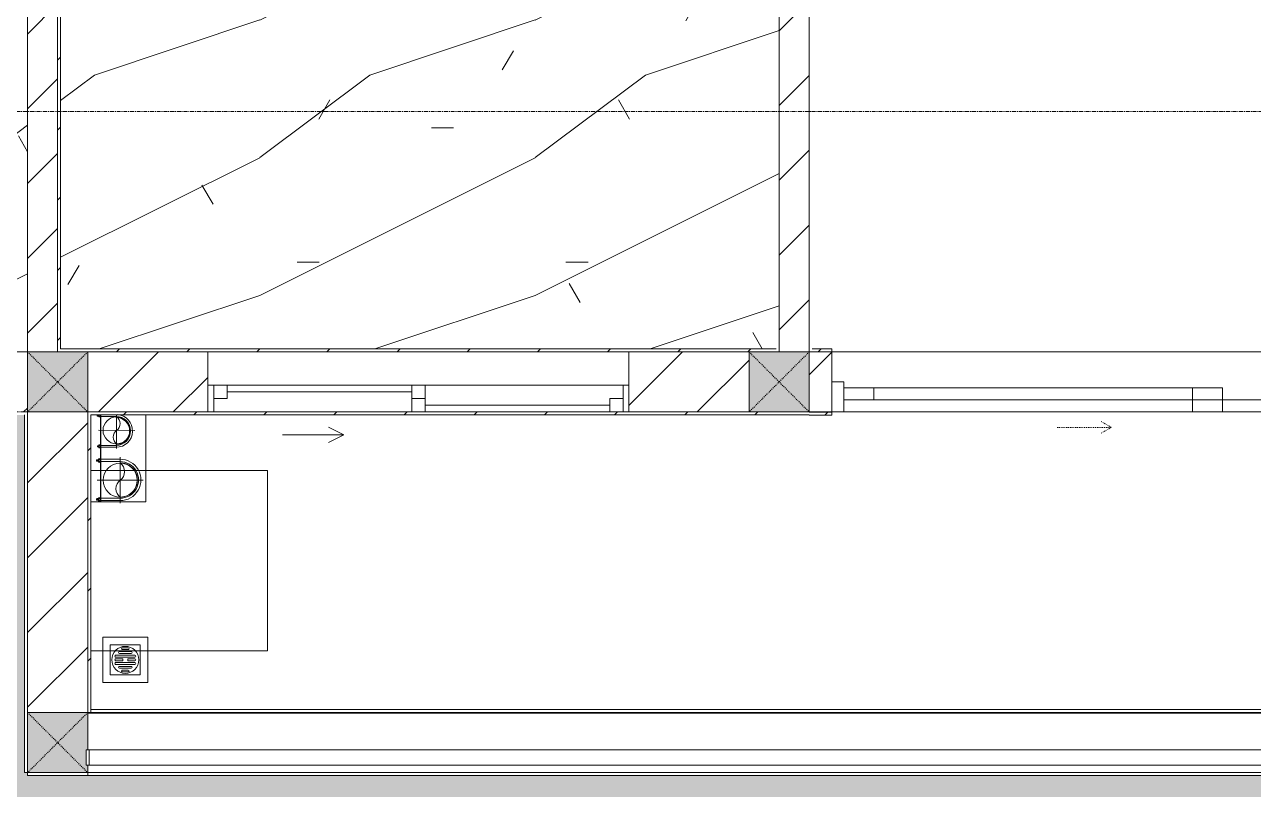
# Model space of a CAD drawing. Header units: millimetres. Extents: x 5357 to 259384, y -16348 to 109893.
# Drawn here: x 86268 to 90355, y 23281 to 25826 of the extents above; entities that cross this region are included whole.
import ezdxf

# ---------------------------------------------------------------- set-up
doc = ezdxf.new("R2010")
doc.units = ezdxf.units.MM
for name, pattern in [('Dash', [6, 3, -3]), ('Grid Line', [22.225, 12.7, -3.175, 3.175, -3.175]), ('IMPORT-CENTER _3_', [10.16, 6.35, -1.27, 1.27, -1.27])]:
    doc.linetypes.add(name, pattern=pattern)
for name, color, linetype, lineweight in [('0-1', 7, 'Continuous', 5), ('A-DOOR', 31, 'Continuous', 9), ('A-DOOR-FRAM', 31, 'Continuous', 9), ('A-DOOR-HDLN', 31, 'Dash', 9), ('A-FLOR-1', 53, 'Continuous', 9), ('A-FLOR-HRAL', 11, 'Continuous', 9), ('A-FLOR-PATT', 8, 'Continuous', 9), ('A-FLOR-PATT-1', 10, 'Continuous', 9), ('A-GLAZ', 151, 'Continuous', 9), ('A-WALL', 113, 'Continuous', 9), ('A-WALL-1', 9, 'Continuous', 18), ('A-WALL-2', 53, 'Continuous', 9), ('A-WALL-3', 113, 'Continuous', 18), ('A-WALL-PATT', 111, 'Continuous', 9), ('A-WALL-PATT-1', 10, 'Continuous', 9), ('A-WALL-PATT-2', 53, 'Continuous', 9), ('G-IMPT', 8, 'Continuous', 9), ('G-IMPT-1', 254, 'Continuous', 9), ('G-IMPT-2', 8, 'IMPORT-CENTER _3_', 9), ('I-FURN', 30, 'Continuous', 9), ('I-FURN-1', 254, 'Continuous', 9), ('I-WALL-1', 9, 'Continuous', 18), ('I-WALL-2', 53, 'Continuous', 9), ('M-EQPM', 50, 'Continuous', 9), ('S-BEAM-1', 53, 'Continuous', 9), ('S-COLS', 52, 'Continuous', 9), ('S-COLS-1', 253, 'Continuous', 5), ('S-COLS-5', 52, 'Continuous', 18), ('S-COLS-6', 52, 'Dash', 9), ('S-COLS-HDLN', 52, 'Dash', 9), ('S-GRID-1', 1, 'Grid Line', 9)]:
    doc.layers.add(name, color=color, linetype=linetype, lineweight=lineweight)
pattern_1 = [(45, (0, 0), (-124.4508, 124.4508), [])]
pattern_2 = [(0, (0, 0), (1788.16, 447.04), [73.762, -1267.358, 73.762, -1267.358, -7152.64]), (0, (0, 0), (1788.16, 447.04), [-2682.24, 73.762, -2608.478, 73.762, -1267.358, -3129.28]), (0, (0, 0), (1788.16, 447.04), [-6705.6, 73.762, -820.318, 73.762, -2161.438]), (120, (670.56, 223.5), (-1281.228, 1325.072), [73.762, -1267.358, 73.762, -8419.998]), (120, (670.56, 223.5), (-1281.228, 1325.072), [-1414.882, -1267.358, 73.762, -2608.478, -4470.4]), (120, (670.56, 223.5), (-1281.228, 1325.072), [-5364.48, 73.762, -1267.358, 73.762, -3055.518]), (120, (670.56, 223.5), (-1281.228, 1325.072), [-6779.362, -820.318, 73.762, -2161.438]), (240, (894.1, 1117.6), (-506.932, -1772.112), [73.762, -1267.358, 73.762, -8419.998]), (240, (894.1, 1117.6), (-506.932, -1772.112), [-1414.882, -1267.358, 73.762, -2608.478, -4470.4]), (240, (894.1, 1117.6), (-506.932, -1772.112), [-5364.48, 73.762, -1267.358, 73.762, -3055.518]), (240, (894.1, 1117.6), (-506.932, -1772.112), [-6779.362, -820.318, 73.762, -2161.438])]
pattern_3 = [(216.87, (366.52, 916.3), (2748.89673, 1832.6049), [458.15, -4123.35]), (206.565, (916.3, 641.4), (-916.3012, -916.2996), [1024.455, -1024.455]), (198.435, (916.3, 183.26), (-1832.5985, -916.30195), [579.52, -2318.076])]
pattern_4 = [(45, (0, 0), (-116.67262, 116.67262), [])]

# ---------------------------------------------------------------- blocks, each defined once
blk = doc.blocks.new('NCV_TKTC_KET CAU_rvt-1-TKCS_MB CẢNH QUAN CÂY XANH')
at = {"layer": 'S-BEAM-1'}
blk.add_line((91642.6, 23535.3), (86477.6, 23535.3), dxfattribs=at)
blk = doc.blocks.new('LOBBY_SOFA_1 - LOBBY_SOFA_1-V44-TKCS_MB CẢNH QUAN CÂY XANH')
at = {"layer": 'I-FURN'}
for p, q in [((-2556, -10), (-2556, -660)), ((-708, -660), (-708, -10)), ((-2457, -66), (-2457, -660)), ((-807, -66), (-2457, -66)), ((-807, -660), (-807, -66)), ((-807, -143), (-2457, -143)), ((-1907, -143), (-1907, -660)), ((-1357, -143), (-1357, -660)), ((-3128.2, -193.5), (-2688.2, -193.5)), ((-3128.2, -633.5), (-3128.2, -193.5)), ((-2688.2, -193.5), (-2688.2, -633.5)), ((-575.9, -193.5), (-575.9, -633.5)), ((-135.9, -193.5), (-575.9, -193.5)), ((-135.9, -633.5), (-135.9, -193.5)), ((-2915.4, -269), (-2915.4, -401)), ((-348.6, -269), (-348.6, -401)), ((-2915.4, -357), (-2981.4, -423)), ((-2849.4, -423), (-2915.4, -357)), ((-414.6, -423), (-348.6, -357)), ((-348.6, -357), (-282.6, -423)), ((-2937.4, -423), (-3069.4, -423)), ((-2981.4, -423), (-2915.4, -489)), ((-2915.4, -489), (-2849.4, -423)), ((-2915.4, -445), (-2915.4, -577)), ((-2893.4, -423), (-2761.4, -423)), ((-370.6, -423), (-502.6, -423)), ((-348.6, -489), (-414.6, -423)), ((-282.6, -423), (-348.6, -489)), ((-348.6, -445), (-348.6, -577)), ((-326.6, -423), (-194.6, -423)), ((-2688.2, -633.5), (-3128.2, -633.5)), ((-575.9, -633.5), (-135.9, -633.5)), ((-2556, -660), (-708, -660)), ((-1160.3, -1020.5), (-2128.3, -1020.5)), ((-2172.3, -1064.5), (-2172.3, -1504.5)), ((-1116.3, -1504.5), (-1116.3, -1064.5)), ((-2128.3, -1548.5), (-1160.3, -1548.5))]:
    blk.add_line(p, q, dxfattribs=at)
for centre, radius in [((-2915.4, -423), 154), ((-348.6, -423), 154), ((-2915.4, -423), 22), ((-348.6, -423), 22)]:
    blk.add_circle(centre, radius, dxfattribs=at)
for centre, start, end in [((-2128.3, -1064.5), 90, 180), ((-1160.3, -1064.5), 0, 90), ((-2128.3, -1504.5), 180, 270), ((-1160.3, -1504.5), 270, 0)]:
    blk.add_arc(centre, 44, start, end, dxfattribs=at)
at = {"layer": 'I-FURN-1'}
for p, q in [((-2556, -10), (-2556, -660)), ((-708, -660), (-708, -10)), ((-2688.2, -193.5), (-3128.2, -193.5)), ((-3128.2, -193.5), (-3128.2, -633.5)), ((-2688.2, -633.5), (-2688.2, -193.5)), ((-135.9, -193.5), (-575.9, -193.5)), ((-575.9, -193.5), (-575.9, -633.5)), ((-135.9, -633.5), (-135.9, -193.5)), ((-3128.2, -633.5), (-2688.2, -633.5)), ((-575.9, -633.5), (-135.9, -633.5)), ((-2556, -660), (-708, -660)), ((-1160.3, -1020.5), (-2128.3, -1020.5)), ((-2172.3, -1064.5), (-2172.3, -1504.5)), ((-1116.3, -1504.5), (-1116.3, -1064.5)), ((-2128.3, -1548.5), (-1160.3, -1548.5))]:
    blk.add_line(p, q, dxfattribs=at)
for centre, start, end in [((-2128.3, -1064.5), 90, 180), ((-1160.3, -1064.5), 0, 90), ((-2128.3, -1504.5), 180, 270), ((-1160.3, -1504.5), 270, 0)]:
    blk.add_arc(centre, 44, start, end, dxfattribs=at)
blk = doc.blocks.new('MAY GIAT - MAY GIAT_dwg-V45-TKCS_MB CẢNH QUAN CÂY XANH')
at = {"layer": 'G-IMPT-1', "flags": 128}
blk.add_lwpolyline([(5, 590), (5, 2.3), (605, 2.3), (605, 590)], dxfattribs=at)
blk = doc.blocks.new('MAY GIAT - MAY GIAT-V46-TKCS_MB CẢNH QUAN CÂY XANH')
at = {"layer": 'I-FURN-1'}
for p, q in [((5, 590), (5, 2.3)), ((605, 2.3), (605, 590)), ((5, 2.3), (605, 2.3))]:
    blk.add_line(p, q, dxfattribs=at)
blk.add_blockref('MAY GIAT - MAY GIAT_dwg-V45-TKCS_MB CẢNH QUAN CÂY XANH', (0, 0))
blk = doc.blocks.new('NCV_TKTC_TANG 1_rvt-1-TKCS_MB CẢNH QUAN CÂY XANH')
at = {"layer": 'A-FLOR-PATT-1'}
h = blk.add_hatch(dxfattribs=at)
h.set_pattern_fill('FP_6', color=256, style=0, pattern_type=2)
h.set_pattern_definition(pattern_2)
h.paths.add_polyline_path([(86267.6, 24736.9), (86277.6, 24737.4), (86277.6, 30436.9), (86267.6, 30436.9), (86267.6, 30426.9), (85767.6, 30426.9), (85767.6, 31026.9), (85187.6, 31026.9), (85187.6, 29536.9), (85177.6, 29536.9), (85177.6, 28736.9), (85187.6, 28736.9), (85187.6, 28526.9), (85177.6, 28526.9), (85177.6, 28536.9), (83577.6, 28536.9), (83578.1, 28526.9), (83587.6, 28526.9), (83587.6, 25546.9), (83657.6, 25546.9), (83657.6, 27831.4), (84107.9, 27831.4), (84107.9, 27381.4), (85596.5, 27381.4), (85625.2, 27377.6), (85652, 27366.5), (85675, 27348.9), (85692.7, 27325.9), (85703.8, 27299.1), (85707.6, 27270.3), (85707.6, 25842.9), (85703.8, 25814.1), (85692.7, 25787.3), (85675, 25764.3), (85652, 25746.6), (85625.2, 25735.5), (85596.5, 25731.7), (84107.9, 25731.7), (84107.9, 25281.7), (83762.6, 25281.7), (83762.6, 24746.9), (86267.6, 24746.9), (86267.6, 24737.4)])
h = blk.add_hatch(dxfattribs=at)
h.set_pattern_fill('FP_4', color=256, style=0, pattern_type=2)
h.set_pattern_definition(pattern_3)
h.paths.add_polyline_path([(86267.6, 24736.9), (86277.6, 24737.4), (86277.6, 30436.9), (86267.6, 30436.9), (86267.6, 30426.9), (85767.6, 30426.9), (85767.6, 31026.9), (85187.6, 31026.9), (85187.6, 29536.9), (85177.6, 29536.9), (85177.6, 28736.9), (85187.6, 28736.9), (85187.6, 28526.9), (85177.6, 28526.9), (85177.6, 28536.9), (83577.6, 28536.9), (83578.1, 28526.9), (83587.6, 28526.9), (83587.6, 25546.9), (83657.6, 25546.9), (83657.6, 27831.4), (84107.9, 27831.4), (84107.9, 27381.4), (85596.5, 27381.4), (85625.2, 27377.6), (85652, 27366.5), (85675, 27348.9), (85692.7, 27325.9), (85703.8, 27299.1), (85707.6, 27270.3), (85707.6, 25842.9), (85703.8, 25814.1), (85692.7, 25787.3), (85675, 25764.3), (85652, 25746.6), (85625.2, 25735.5), (85596.5, 25731.7), (84107.9, 25731.7), (84107.9, 25281.7), (83762.6, 25281.7), (83762.6, 24746.9), (86267.6, 24746.9), (86267.6, 24737.4)])
h = blk.add_hatch(dxfattribs=at)
h.set_pattern_fill('FP_5', color=256, style=0, pattern_type=2)
h.set_pattern_definition(pattern_2)
h.paths.add_polyline_path([(88767.6, 24736.9), (88777.6, 24736.9), (88777.6, 29336.9), (86387.6, 29336.9), (86387.6, 24746.9), (88767.6, 24746.9)])
h.paths.add_polyline_path([(87666.6, 25888.2), (87404.4, 25888.2), (87404.4, 27388.2), (88124.4, 27388.2), (88124.4, 25888.2)])
h.paths.add_polyline_path([(86949.3, 26382), (86931.3, 26389), (86924.5, 26400.2), (86924.2, 26413.3), (86930.5, 26424.8), (86935.6, 26431.6), (86895.7, 26433), (86884.7, 26437.1), (86878.9, 26430.9), (86875, 26429), (86857.4, 26433.6), (86827.5, 26482.2), (86806.1, 26537.7), (86795.2, 26596.2), (86795.2, 26655.7), (86806.1, 26714.2), (86827.5, 26769.7), (86858.6, 26820.4), (86878.9, 26821.1), (86884.7, 26814.9), (86895.7, 26819), (86925.5, 26820.4), (86941.7, 26821.7), (86928.7, 26829.9), (86923.7, 26841.5), (86925.5, 26855), (86933.2, 26865.1), (86941.7, 26868.9), (86955.8, 26869.7), (87151.2, 26867.9), (87162.7, 26858.6), (87166.4, 26846.9), (87164.2, 26834.8), (87156.5, 26825.2), (87151.2, 26820.4), (87195.2, 26818.7), (87206.9, 26813.9), (87221.3, 26800.6), (87224.7, 26796.1), (87229.6, 26784.4), (87231.2, 26771.8), (87229.6, 26467.6), (87220, 26449.7), (87217, 26445.8), (87206.9, 26438.1), (87195.2, 26433.2), (87163.2, 26431.6), (87148.2, 26431.6), (87159.3, 26424.9), (87165.6, 26413.7), (87165.6, 26400.8), (87159.3, 26389.6), (87145.2, 26383), (86955.8, 26383)])
h = blk.add_hatch(dxfattribs=at)
h.set_pattern_fill('FP_4', color=256, style=0, pattern_type=2)
h.set_pattern_definition(pattern_3)
h.paths.add_polyline_path([(88767.6, 24736.9), (88777.6, 24736.9), (88777.6, 29336.9), (86387.6, 29336.9), (86387.6, 24746.9), (88767.6, 24746.9)])
h.paths.add_polyline_path([(87666.6, 25888.2), (87404.4, 25888.2), (87404.4, 27388.2), (88124.4, 27388.2), (88124.4, 25888.2)])
h.paths.add_polyline_path([(86949.3, 26382), (86931.3, 26389), (86924.5, 26400.2), (86924.2, 26413.3), (86930.5, 26424.8), (86935.6, 26431.6), (86895.7, 26433), (86884.7, 26437.1), (86878.9, 26430.9), (86875, 26429), (86857.4, 26433.6), (86827.5, 26482.2), (86806.1, 26537.7), (86795.2, 26596.2), (86795.2, 26655.7), (86806.1, 26714.2), (86827.5, 26769.7), (86858.6, 26820.4), (86878.9, 26821.1), (86884.7, 26814.9), (86895.7, 26819), (86925.5, 26820.4), (86941.7, 26821.7), (86928.7, 26829.9), (86923.7, 26841.5), (86925.5, 26855), (86933.2, 26865.1), (86941.7, 26868.9), (86955.8, 26869.7), (87151.2, 26867.9), (87162.7, 26858.6), (87166.4, 26846.9), (87164.2, 26834.8), (87156.5, 26825.2), (87151.2, 26820.4), (87195.2, 26818.7), (87206.9, 26813.9), (87221.3, 26800.6), (87224.7, 26796.1), (87229.6, 26784.4), (87231.2, 26771.8), (87229.6, 26467.6), (87220, 26449.7), (87217, 26445.8), (87206.9, 26438.1), (87195.2, 26433.2), (87163.2, 26431.6), (87148.2, 26431.6), (87159.3, 26424.9), (87165.6, 26413.7), (87165.6, 26400.8), (87159.3, 26389.6), (87145.2, 26383), (86955.8, 26383)])
at = {"layer": 'A-WALL-PATT-1'}
h = blk.add_hatch(dxfattribs=at)
h.set_pattern_fill('FP_2', color=256, style=0, pattern_type=2)
h.set_pattern_definition(pattern_1)
h.paths.add_polyline_path([(86377.6, 24737.4), (86377.6, 28836.9), (86277.6, 28836.9), (86277.6, 24737.4)])
h.paths.add_polyline_path([(86277.6, 29036.9), (86377.6, 29036.9), (86377.6, 29486.9), (86277.6, 29486.9)])
h.paths.add_polyline_path([(86327.6, 30386.9), (86377.6, 30386.9), (86377.6, 30436.9), (86277.6, 30436.9), (86277.6, 30386.9)])
h = blk.add_hatch(dxfattribs=at)
h.set_pattern_fill('FP_2', color=256, style=0, pattern_type=2)
h.set_pattern_definition(pattern_1)
h.paths.add_polyline_path([(88877.6, 24736.9), (88877.6, 28836.9), (88777.6, 28836.9), (88777.6, 24736.9)])
h.paths.add_polyline_path([(88777.6, 29036.9), (88877.6, 29036.9), (88877.6, 29336.9), (88777.6, 29336.9)])
at = {"layer": 'A-WALL-PATT-2'}
h = blk.add_hatch(dxfattribs=at)
h.set_pattern_fill('FP_10', color=256, style=0, pattern_type=2)
h.set_pattern_definition(pattern_4)
h.paths.add_polyline_path([(86377.6, 24736.9), (86387.6, 24736.9), (86387.6, 29336.9), (86377.6, 29336.9), (86377.6, 25075.9)])
h = blk.add_hatch(dxfattribs=at)
h.set_pattern_fill('FP_10', color=256, style=0, pattern_type=2)
h.set_pattern_definition(pattern_4)
h.paths.add_polyline_path([(86456.2, 24736.9), (88767.6, 24736.9), (88767.6, 24746.9), (86387.6, 24746.9), (86387.6, 24736.9)])
h = blk.add_hatch(dxfattribs=at)
h.set_pattern_fill('FP_10', color=256, style=0, pattern_type=2)
h.set_pattern_definition(pattern_4)
h.paths.add_polyline_path([(88877.6, 24736.9), (88952.6, 24736.9), (88952.6, 24746.9), (88877.6, 24746.9)])
h.paths.add_polyline_path([(91452.6, 24736.9), (91542.6, 24736.9), (91542.6, 24746.9), (91452.6, 24746.9)])
h = blk.add_hatch(dxfattribs=at)
h.set_pattern_fill('FP_10', color=256, style=0, pattern_type=2)
h.set_pattern_definition(pattern_4)
h.paths.add_polyline_path([(86477.6, 23536.9), (86487.6, 23536.9), (86487.6, 24536.9), (86477.6, 24536.9), (86477.6, 24089.7)])
h = blk.add_hatch(dxfattribs=at)
h.set_pattern_fill('FP_10', color=256, style=0, pattern_type=2)
h.set_pattern_definition(pattern_4)
h.paths.add_polyline_path([(88877.6, 24526.9), (88877.6, 24536.9), (86487.6, 24536.9), (86487.6, 24526.9), (87666.6, 24526.9)])
h = blk.add_hatch(dxfattribs=at)
h.set_pattern_fill('FP_10', color=256, style=0, pattern_type=2)
h.set_pattern_definition(pattern_4)
h.paths.add_polyline_path([(88952.6, 24526.5), (88952.6, 24536.5), (88877.6, 24536.5), (88877.6, 24526.5)])
h.paths.add_polyline_path([(91642.6, 24526.5), (91642.6, 24536.5), (91452.6, 24536.5), (91452.6, 24526.5)])
at = {"layer": 'A-FLOR-1'}
for p, q in [((91452.6, 24736.9), (88952.6, 24736.9)), ((88952.6, 24736.9), (91452.6, 24736.9)), ((88992.6, 24536.9), (90152.6, 24536.9))]:
    blk.add_line(p, q, dxfattribs=at)
at = {"layer": 'A-WALL-1'}
for p, q in [((86377.6, 24737.4), (86377.6, 28836.9)), ((88777.6, 28836.9), (88777.6, 24736.9)), ((88877.6, 24736.9), (88877.6, 28836.9)), ((86277.6, 24737.4), (86377.6, 24737.4)), ((88777.6, 24736.9), (88877.6, 24736.9))]:
    blk.add_line(p, q, dxfattribs=at)
at = {"layer": 'A-WALL-2'}
blk.add_line((86277.6, 28836.9), (86277.6, 24737.4), dxfattribs=at)
at = {"layer": 'I-WALL-1'}
for p, q in [((86387.6, 24746.9), (86387.6, 29326.9)), ((86377.6, 28836.9), (86377.6, 24736.9)), ((86377.6, 24736.9), (86387.6, 24736.9)), ((88767.6, 24746.9), (86387.6, 24746.9)), ((86387.6, 24736.9), (86877.6, 24736.9)), ((88277.6, 24736.9), (88767.6, 24736.9)), ((88877.6, 24746.9), (88877.6, 24736.9)), ((88877.6, 24736.9), (88952.6, 24736.9)), ((88952.6, 24746.9), (88887.6, 24746.9)), ((88952.6, 24736.9), (88952.6, 24746.9)), ((86477.6, 24536.9), (86477.6, 23536.9)), ((86487.6, 24536.9), (86477.6, 24536.9)), ((86877.6, 24536.9), (86487.6, 24536.9)), ((86487.6, 23536.9), (86487.6, 24526.9)), ((86487.6, 24526.9), (88877.6, 24526.9)), ((88877.6, 24536.9), (88277.6, 24536.9)), ((88877.6, 24536.5), (88877.6, 24536.9)), ((88952.6, 24536.5), (88877.6, 24536.5)), ((88877.6, 24526.9), (88877.6, 24526.5)), ((88877.6, 24526.5), (88952.6, 24526.5)), ((88952.6, 24526.5), (88952.6, 24536.5)), ((86477.6, 23536.9), (86487.6, 23536.9))]:
    blk.add_line(p, q, dxfattribs=at)
at = {"layer": 'I-WALL-2'}
for p, q in [((86487.6, 23546.9), (91642.6, 23546.9)), ((91642.6, 23536.9), (86487.6, 23536.9))]:
    blk.add_line(p, q, dxfattribs=at)
at = {"layer": 'I-FURN-1'}
for name, p, rotation in [('LOBBY_SOFA_1 - LOBBY_SOFA_1-V44-TKCS_MB CẢNH QUAN CÂY XANH', (91652.6, 25090.9), 270.0000000000001), ('MAY GIAT - MAY GIAT-V46-TKCS_MB CẢNH QUAN CÂY XANH', (87077.6, 23736.9), 90.00000000000031)]:
    blk.add_blockref(name, p, dxfattribs=dict(at, rotation=rotation))
blk = doc.blocks.new('1_FAMILY RVT - W01-WxH 1400x1400xmm-389822-TKCS_MB CẢNH QUAN CÂY XANH')
at = {"layer": 'A-GLAZ'}
for p, q in [((248.4, 172.39), (299.2, 197.79)), ((248.4, 172.39), (299.2, 146.99)), ((248.4, 172.39), (451.6, 172.39)), ((-700, 96.19), (-700, -103.81)), ((700, 96.19), (-700, 96.19)), ((-700, 96.19), (-636.5, 96.19)), ((-680.95, 96.19), (-680.95, 7.29)), ((-636.5, 96.19), (-22.225, 96.19)), ((-636.5, 96.19), (-636.5, 51.74)), ((-22.225, 7.29), (-22.225, 96.19)), ((-22.225, 96.19), (22.225, 96.19)), ((22.225, 96.19), (680.95, 96.19)), ((22.225, 96.19), (22.225, 7.29)), ((680.95, 96.19), (700, 96.19)), ((680.95, 96.19), (680.95, 7.29)), ((700, -103.81), (700, 96.19)), ((-636.5, 51.74), (-680.95, 51.74)), ((-636.5, 73.965), (-22.225, 73.965)), ((22.225, 51.74), (-22.225, 51.74)), ((636.5, 51.74), (636.5, 7.29)), ((680.95, 51.74), (636.5, 51.74)), ((-700, 7.29), (-680.95, 7.29)), ((-680.95, 7.29), (-22.225, 7.29)), ((-22.225, 7.29), (22.225, 7.29)), ((22.225, 29.515), (636.5, 29.515)), ((22.225, 7.29), (636.5, 7.29)), ((636.5, 7.29), (700, 7.29)), ((-700, -103.81), (700, -103.81))]:
    blk.add_line(p, q, dxfattribs=at)
blk = doc.blocks.new('DEG_02-DEG_03 - DEG_02-2500x2400mm-CỬA ĐI 02 CÁNH TRƯỢT-625766-TKCS_MB CẢNH QUAN CÂY XANH')
at = {"layer": 'A-DOOR'}
for p, q in [((-1110, 100), (-1210, 100)), ((-1210, 100), (-1210, 60)), ((-1110, 60), (-1110, 100)), ((-1110, 100), (-50, 100)), ((50, 100), (-50, 100)), ((-50, 100), (-50, 60)), ((50, 60), (50, 100)), ((-1210, 60), (-1110, 60)), ((-50, 60), (-1110, 60)), ((50, 60), (-50, 60)), ((-50, 60), (-50, 20)), ((-50, 60), (50, 60)), ((50, 20), (50, 60)), ((50, 60), (1110, 60)), ((1210, 60), (1110, 60)), ((1110, 60), (1110, 20)), ((1210, 20), (1210, 60)), ((-50, 20), (50, 20)), ((1110, 20), (50, 20)), ((1110, 20), (1210, 20))]:
    blk.add_line(p, q, dxfattribs=at)
at = {"layer": 'A-DOOR-FRAM'}
for p, q in [((-1210, 100), (-1250, 100)), ((-1250, 100), (-1250, 0)), ((-1210, 0), (-1210, 100)), ((1250, 100), (1210, 100)), ((1210, 100), (1210, 0)), ((1250, 0), (1250, 100)), ((-1250, 0), (-1210, 0)), ((1210, 0), (1250, 0))]:
    blk.add_line(p, q, dxfattribs=at)
at = {"layer": 'A-DOOR-HDLN'}
for p, q in [((-320.4, 151.1), (-355, 171.1)), ((320.4, 151.1), (355, 171.1)), ((-500.4, 151.1), (-320.4, 151.1)), ((-320.4, 151.1), (-355, 131.1)), ((320.4, 151.1), (355, 131.1)), ((500.4, 151.1), (320.4, 151.1))]:
    blk.add_line(p, q, dxfattribs=at)
blk = doc.blocks.new('Railing - 50 x 10mm-1251311-TKCS_MB CẢNH QUAN CÂY XANH')
at = {"layer": 'A-FLOR-HRAL'}
for p, q in [((25, 5), (-25, 5)), ((-25, 5), (-25, -5)), ((25, -5), (25, 5)), ((-25, -5), (25, -5))]:
    blk.add_line(p, q, dxfattribs=at)
blk = doc.blocks.new('Railing - Railing-1602803-TKCS_MB CẢNH QUAN CÂY XANH')
at = {"layer": 'A-FLOR-HRAL'}
for p, q in [((91642.6, 23412.4), (86482.6, 23412.4)), ((86482.6, 23362.4), (91642.6, 23362.4))]:
    blk.add_line(p, q, dxfattribs=at)
at = {"extrusion": (0, 0, -1), "zscale": -1, "rotation": 90}
blk.add_blockref('Railing - 50 x 10mm-1251311-TKCS_MB CẢNH QUAN CÂY XANH', (-86477.6, 23387.4), dxfattribs=at)
blk = doc.blocks.new('TKTC_XREF_251221_MB TANG 1 - TKTC_XREF_260130_MB TANG 1_dwg_CUM U_DN100-V282-TKCS_MB CẢNH QUAN CÂY XANH')
at = {"layer": 'G-IMPT'}
blk.add_hatch(color=256, dxfattribs=at).paths.add_polyline_path([(0, -61), (15.8, -58.9), (30.5, -52.8), (43.1, -43.1), (52.8, -30.5), (58.9, -15.8), (61, 0), (58.9, 15.8), (52.8, 30.5), (43.1, 43.1), (30.5, 52.8), (15.8, 58.9), (0, 61), (0, 57), (14.8, 55.1), (28.5, 49.4), (40.3, 40.3), (49.4, 28.5), (55.1, 14.8), (57, 0), (55.1, -14.8), (49.4, -28.5), (40.3, -40.3), (28.5, -49.4), (14.8, -55.1), (0, -57)])
for p, q in [((-79.1, 66.6), (-79.1, 63.4)), ((-76.6, 66.6), (-76.6, 63.4)), ((-74.6, 66.6), (-74.6, 63.4)), ((-72.7, 67.2), (-72.7, 60.7)), ((-66.9, 62.1), (-71.7, 62.1)), ((-79.1, -63.4), (-79.1, -66.6)), ((-76.6, -63.4), (-76.6, -66.6)), ((-74.6, -63.4), (-74.6, -66.6)), ((-72.7, -60.7), (-72.7, -69.3)), ((-66.9, -62.1), (-71.7, -62.1)), ((-66.9, -67.9), (-71.7, -67.9)), ((-65, -69), (0, -69))]:
    blk.add_line(p, q, dxfattribs=at)
at = {"layer": 'G-IMPT', "flags": 128}
for points in [[(-78.1, 67.2), (-78.1, 62.4), (-72.7, 62.4)], [(-71.7, 59.2), (-66.9, 59.2), (-66.9, 67.2)], [(-65, 67.2), (-65, 57.3), (-66.9, 57.3), (-66.9, 59.2)], [(-65, 61), (0, 61), (0, 57)], [(-72.7, -62.4), (-78.1, -62.4), (-78.1, -67.6), (-72.7, -67.6)], [(-71.7, -70.8), (-66.9, -70.8), (-66.9, -59.2), (-71.7, -59.2)], [(-66.9, -59.2), (-66.9, -57.3), (-65, -57.3), (-65, -72.7), (-66.9, -72.7), (-66.9, -70.8)], [(-65, -61), (0, -61), (0, -57)]]:
    blk.add_lwpolyline(points, dxfattribs=at)
at = {"layer": 'G-IMPT'}
for centre, radius, start, end in [((-78.1, 63.4), 0.96, 180, 270), ((-67.9, 65), 4.8, 152.1137, 216.8699), ((-71.1, 60.7), 1.56, 112.6199, 247.3801), ((0, 0), 69, 270, 85.4236), ((0, 0), 61, 270, 90), ((0, 0), 57, 270, 90), ((-78.1, -63.4), 0.96, 90, 180), ((-78.1, -66.6), 0.96, 180, 270), ((-71.1, -60.7), 1.56, 112.6199, 247.3801), ((-67.9, -65), 4.8, 143.1301, 216.8699), ((-71.1, -69.3), 1.56, 112.6199, 247.3801)]:
    blk.add_arc(centre, radius, start, end, dxfattribs=at)
blk = doc.blocks.new('TKTC_XREF_251221_MB TANG 1 - TKTC_XREF_260130_MB TANG 1_dwg_$cc-V283-TKCS_MB CẢNH QUAN CÂY XANH')
at = {"layer": 'G-IMPT'}
blk.add_circle((0, 0), 0.5, dxfattribs=at)
for centre, radius, start, end in [((0, 0), 0.5, 90, 270), ((0.188, 0.25), 0.313, 126.8699, 233.1301), ((-0.188, -0.25), 0.313, 306.8699, 53.1301)]:
    blk.add_arc(centre, radius, start, end, dxfattribs=at)
at = {"layer": 'G-IMPT-2'}
for p, q in [((0, -0.673), (0, 0.572)), ((-0.673, 0), (0.673, 0))]:
    blk.add_line(p, q, dxfattribs=at)
blk = doc.blocks.new('TKTC_XREF_251221_MB TANG 1 - TKTC_XREF_260130_MB TANG 1_dwg_CUM U_DN100-4202115-TKCS_MB CẢNH QUAN CÂY XANH')
at = {"layer": 'G-IMPT'}
blk.add_hatch(color=256, dxfattribs=at).paths.add_polyline_path([(0, -61), (0, -57), (14.8, -55.1), (28.5, -49.4), (40.3, -40.3), (49.4, -28.5), (55.1, -14.8), (57, 0), (55.1, 14.8), (49.4, 28.5), (40.3, 40.3), (28.5, 49.4), (14.8, 55.1), (0, 57), (0, 61), (15.8, 58.9), (36.8, 48), (43.1, 43.1), (52.8, 30.5), (58.9, 15.8), (61, 0), (58.9, -15.8), (52.8, -30.5), (43.1, -43.1), (30.5, -52.8), (15.8, -58.9)])
for p, q in [((-79.1, 66.6), (-79.1, 63.4)), ((-76.6, 66.6), (-76.6, 63.4)), ((-74.6, 66.6), (-74.6, 63.4)), ((-72.7, 69.3), (-72.7, 60.7)), ((-66.9, 67.9), (-71.7, 67.9)), ((-66.9, 62.1), (-71.7, 62.1)), ((-65, 69), (0, 69)), ((-79.1, -63.4), (-79.1, -66.6)), ((-76.6, -63.4), (-76.6, -66.6)), ((-74.6, -63.4), (-74.6, -66.6)), ((-72.7, -60.7), (-72.7, -69.3)), ((-66.9, -62.1), (-71.7, -62.1)), ((-66.9, -67.9), (-71.7, -67.9)), ((-65, -69), (0, -69))]:
    blk.add_line(p, q, dxfattribs=at)
at = {"layer": 'G-IMPT', "flags": 128}
for points in [[(-72.7, 67.6), (-78.1, 67.6), (-78.1, 62.4), (-72.7, 62.4)], [(-71.7, 59.2), (-66.9, 59.2), (-66.9, 70.8), (-71.7, 70.8)], [(-66.9, 70.8), (-66.9, 72.7), (-65, 72.7), (-65, 57.3), (-66.9, 57.3), (-66.9, 59.2)], [(-65, 61), (0, 61), (0, 57)], [(-72.7, -62.4), (-78.1, -62.4), (-78.1, -67.6), (-72.7, -67.6)], [(-71.7, -70.8), (-66.9, -70.8), (-66.9, -59.2), (-71.7, -59.2)], [(-66.9, -59.2), (-66.9, -57.3), (-65, -57.3), (-65, -72.7), (-66.9, -72.7), (-66.9, -70.8)], [(-65, -61), (0, -61), (0, -57)]]:
    blk.add_lwpolyline(points, dxfattribs=at)
at = {"layer": 'G-IMPT'}
for centre, radius, start, end in [((-78.1, 66.6), 0.96, 90, 180), ((-78.1, 63.4), 0.96, 180, 270), ((-71.1, 69.3), 1.56, 112.6199, 247.3801), ((-67.9, 65), 4.8, 143.1301, 216.8699), ((-71.1, 60.7), 1.56, 112.6199, 247.3801), ((0, 0), 69, 270, 90), ((0, 0), 61, 270, 90), ((0, 0), 57, 270, 90), ((-78.1, -63.4), 0.96, 90, 180), ((-78.1, -66.6), 0.96, 180, 270), ((-71.1, -60.7), 1.56, 112.6199, 247.3801), ((-67.9, -65), 4.8, 143.1301, 216.8699), ((-71.1, -69.3), 1.56, 112.6199, 247.3801)]:
    blk.add_arc(centre, radius, start, end, dxfattribs=at)
blk = doc.blocks.new('TKTC_XREF_251221_MB TANG 1 - TKTC_XREF_260130_MB TANG 1_dwg_$cc-V218-TKCS_MB CẢNH QUAN CÂY XANH')
at = {"layer": 'G-IMPT'}
blk.add_circle((0, 0), 0.5, dxfattribs=at)
for centre, radius, start, end in [((0, 0), 0.5, 90, 270), ((0.188, 0.25), 0.313, 126.8699, 233.1301), ((-0.188, -0.25), 0.313, 306.8699, 53.1301)]:
    blk.add_arc(centre, radius, start, end, dxfattribs=at)
at = {"layer": 'G-IMPT-2'}
for p, q in [((0, -0.673), (0, 0.673)), ((-0.673, 0), (0.673, 0))]:
    blk.add_line(p, q, dxfattribs=at)
blk = doc.blocks.new('TKTC_XREF_251221_MB TANG 1 - TKTC_XREF_260130_MB TANG 1_dwg_THU NUOC - THU NUOC-444531-TKCS_MB TẦNG 1-4202120-TKCS_MB CẢNH QUAN CÂY XANH')
at = {"layer": 'M-EQPM'}
for p, q in [((-23.3, 10.8), (40.9, 10.8)), ((40.9, 4.8), (-23.3, 4.8)), ((-11, 23.3), (28.5, 23.3)), ((28.5, 17.3), (-11, 17.3)), ((-1.1, 35.6), (18.5, 35.6)), ((18.5, 29.6), (-1.1, 29.6)), ((-23.3, -13.6), (40.9, -13.6)), ((40.9, -19.6), (-23.3, -19.6)), ((-11, -26.1), (28.5, -26.1)), ((28.5, -32.1), (-11, -32.1)), ((-1.1, -38.5), (18.5, -38.5)), ((18.5, -44.5), (-1.1, -44.5))]:
    blk.add_line(p, q, dxfattribs=at)
at = {"layer": 'M-EQPM', "flags": 128}
for points in [[(83.7, -79.4), (83.7, 70.6), (-66.3, 70.6), (-66.3, -79.4)], [(58.7, -54.4), (58.7, 45.6), (-41.3, 45.6), (-41.3, -54.4)]]:
    blk.add_lwpolyline(points, close=True, dxfattribs=at)
for points in [[(-23.3, -1.2), (0.7, -1.2), (0.7, -7.2), (-23.3, -7.2)], [(40.9, -7.2), (16.7, -7.2), (16.7, -1.2), (40.9, -1.2)]]:
    blk.add_lwpolyline(points, dxfattribs=at)
at = {"layer": 'M-EQPM'}
for centre, radius, start, end in [((8.7, -4.4), 45, 360, 180), ((8.7, -4.4), 45, 360, 180), ((-23.3, 7.8), 3, 90, 270), ((-11, 20.3), 3, 90, 270), ((-1.1, 32.6), 3, 90, 270), ((18.5, 32.6), 3, 270, 90), ((28.5, 20.3), 3, 270, 90), ((40.9, 7.8), 3, 270, 90), ((8.7, -4.4), 45, 180, 360), ((8.7, -4.4), 45, 180, 360), ((-23.3, -4.2), 3, 90, 270), ((-23.3, -16.6), 3, 90, 270), ((-11, -29.1), 3, 90, 270), ((-1.1, -41.5), 3, 90, 270), ((18.5, -41.5), 3, 270, 90), ((28.5, -29.1), 3, 270, 90), ((40.9, -4.2), 3, 270, 90), ((40.9, -16.6), 3, 270, 90)]:
    blk.add_arc(centre, radius, start, end, dxfattribs=at)
blk = doc.blocks.new('TKTC_XREF_251221_MB TANG 1 - TKTC_XREF_260130_MB TANG 1_dwg-4202109-TKCS_MB CẢNH QUAN CÂY XANH')
at = {"layer": 'G-IMPT'}
blk.add_line((-116630.9, -376819.6), (-116630.9, -377108.3), dxfattribs=at)
at = {"layer": 'G-IMPT', "flags": 128}
for points in [[(-116631.1, -376819.6), (-116631.1, -377108.5), (-116664.1, -377108.2)], [(-116630.9, -377108.3), (-116481.3, -377108.3), (-116481.3, -376819.7)]]:
    blk.add_lwpolyline(points, dxfattribs=at)
at = {"xscale": 0.789473684210524, "yscale": 0.789473684210524, "zscale": 0.789473684210524, "rotation": 0.06930925665188988}
blk.add_blockref('TKTC_XREF_251221_MB TANG 1 - TKTC_XREF_260130_MB TANG 1_dwg_CUM U_DN100-V282-TKCS_MB CẢNH QUAN CÂY XANH', (-116579.7, -376872.6), dxfattribs=at)
at = {"extrusion": (0, 0, -1)}
for name, p, xscale, yscale, zscale, rotation in [('TKTC_XREF_251221_MB TANG 1 - TKTC_XREF_260130_MB TANG 1_dwg_$cc-V283-TKCS_MB CẢNH QUAN CÂY XANH', (116578.1, -376870.8), 90.00000000005114, 90.00000000005114, -90.00000000005114, 0.3047175217251739), ('TKTC_XREF_251221_MB TANG 1 - TKTC_XREF_260130_MB TANG 1_dwg_CUM U_DN100-4202115-TKCS_MB CẢNH QUAN CÂY XANH', (116566, -377035.8), 0.9975000000000006, 0.9975000000000006, -0.9975000000000006, 180.000991338195), ('TKTC_XREF_251221_MB TANG 1 - TKTC_XREF_260130_MB TANG 1_dwg_$cc-V218-TKCS_MB CẢNH QUAN CÂY XANH', (116566, -377036.7), 113.7150000000073, 113.7150000000073, -113.7150000000073, 359.9990086636432)]:
    blk.add_blockref(name, p, dxfattribs=dict(at, xscale=xscale, yscale=yscale, zscale=zscale, rotation=rotation))
blk.add_blockref('TKTC_XREF_251221_MB TANG 1 - TKTC_XREF_260130_MB TANG 1_dwg_THU NUOC - THU NUOC-444531-TKCS_MB TẦNG 1-4202120-TKCS_MB CẢNH QUAN CÂY XANH', (-116557.9, -377630))
blk = doc.blocks.new('TKTC_XREF_251221_MB TANG 1 - TKTC_XREF_251221_MB TANG 1-2038492-TKCS_MB CẢNH QUAN CÂY XANH')
blk.add_blockref('TKTC_XREF_251221_MB TANG 1 - TKTC_XREF_260130_MB TANG 1_dwg-4202109-TKCS_MB CẢNH QUAN CÂY XANH', (169499.1, 384109.7))
blk = doc.blocks.new('G1_SOF - BO TRU - 200x200-3050151-TKCS_MB CẢNH QUAN CÂY XANH')
at = {"layer": 'S-COLS-HDLN'}
for p, q in [((-100, 100), (100, -100)), ((100, 100), (-100, -100))]:
    blk.add_line(p, q, dxfattribs=at)

msp = doc.modelspace()

# ---------------------------------------------------------------- hatches: boundary and pattern name
at = {"layer": 'A-FLOR-PATT'}
h = msp.add_hatch(dxfattribs=at)
h.set_pattern_fill('FP_23', color=256, style=0, pattern_type=2)
h.set_pattern_definition([(0, (167.64, 11.2), (558.8, 558.8), [83.82, -16.764, 22.352, -16.764, -419.1]), (0, (167.64, 11.2), (558.8, 558.8), [-139.7, 83.82, -335.28]), (0, (139.7, 27.94), (558.8, 558.8), [55.88, -41.91, 83.82, -41.91, -335.28]), (0, (139.7, 27.94), (558.8, 558.8), [-223.52, 55.88, -279.4]), (0, (335.3, 251.46), (558.8, 558.8), [69.85, -27.94, 69.85, -391.16]), (0, (55.9, 363.2), (558.8, 558.8), [27.94, -55.88, 27.94, -447.04]), (90, (111.76, 363.2), (-558.8, 558.8), [50.292, -508.508]), (90, (279.4, 27.94), (-558.8, 558.8), [55.88, -502.92]), (90, (419.1, 251.46), (-558.8, 558.8), [55.88, -502.92]), (45, (352.04, 22.35), (0, 558.7996), [55.88, -734.383]), (135, (206.76, 22.35), (-558.7996, 0), [55.88, -734.383]), (63.435, (335.28, 25.15), (-0.0005, 558.8001), [55.88, -1193.635]), (75.964, (307.34, 27.94), (-0.00237, 558.80038), [55.88, -2248.111]), (75.964, (447.04, 251.46), (-0.00237, 558.80038), [44.704, -2259.287]), (75.964, (122.94, 363.22), (-0.00237, 558.80038), [39.116, -2264.875]), (104.036, (251.46, 27.94), (0.00237, 558.80038), [55.88, -2248.111]), (104.036, (391.16, 251.46), (0.00237, 558.80038), [44.704, -2259.287]), (104.036, (100.58, 363.22), (0.00237, 558.80038), [39.116, -2264.875]), (116.565, (223.52, 25.15), (0.0005, 558.8001), [55.88, -1193.634])])
h.paths.add_polyline_path([(95052.6, 23332.4), (95052.6, 23332.4), (95052.6, 24521.1), (95062.6, 24521.1), (95062.6, 23332.4), (95057.6, 23332.4), (95057.6, 23327.4), (95052.6, 23332.3)])
h.paths.add_polyline_path([(116092.6, 20988.2), (116092.6, 24536.9), (115052.6, 24536.9), (115052.6, 24526.9), (111462.6, 24526.9), (111462.6, 23335.3), (111452.6, 23336.9), (111452.6, 23325.3), (111252.6, 23325.3), (111252.5, 23335.3), (108177.6, 23335.3), (108177.6, 23325.3), (107967.6, 23325.3), (107967.6, 24535.2), (106852.6, 24535.2), (106852.6, 24526.9), (103262.6, 24526.9), (103262.6, 23337.4), (103262.6, 23335.3), (103262.6, 23325.3), (99767.6, 23325.3), (99767.6, 23335.3), (99767.6, 23337.4), (99767.6, 24526.1), (95062.6, 24526.1), (95062.6, 24536.1), (95052.6, 24536.9), (95052.6, 23327.4), (86277.6, 23327.4), (86277.6, 23337.4), (86267.6, 23337.4), (86267.6, 24526.9), (83752.6, 24526.9), (83752.6, 20988.2), (111875.3, 20988.2)])
at = {"layer": 'A-WALL-PATT'}
h = msp.add_hatch(dxfattribs=at)
h.set_pattern_fill('FP_1', color=256, style=0, pattern_type=2)
h.set_pattern_definition(pattern_1)
h.paths.add_polyline_path([(85702.6, 24536.9), (86277.6, 24536.9), (86277.6, 24736.9), (85702.6, 24736.9), (85702.6, 24581.4)])
h.paths.add_polyline_path([(84302.6, 24536.9), (84302.6, 24736.9), (83727.6, 24736.9), (83727.6, 24536.9), (84035.3, 24536.9)])
h = msp.add_hatch(dxfattribs=at)
h.set_pattern_fill('FP_1', color=256, style=0, pattern_type=2)
h.set_pattern_definition(pattern_1)
h.paths.add_polyline_path([(91577.6, 24536.9), (91577.6, 24736.9), (91452.6, 24736.9), (91452.6, 24536.9)])
h.paths.add_polyline_path([(86477.6, 24536.9), (86877.6, 24536.9), (86877.6, 24736.9), (86477.6, 24736.9), (86477.6, 24582.8)])
h.paths.add_polyline_path([(88277.6, 24536.9), (88677.5, 24536.9), (88677.5, 24736.9), (88277.6, 24736.9), (88277.6, 24573.3)])
h.paths.add_polyline_path([(88952.6, 24536.9), (88952.6, 24736.9), (88877.5, 24736.9), (88877.5, 24536.9)])
h = msp.add_hatch(dxfattribs=at)
h.set_pattern_fill('FP_1', color=256, style=0, pattern_type=2)
h.set_pattern_definition(pattern_1)
h.paths.add_polyline_path([(86477.6, 23536.9), (86477.6, 24536.9), (86277.6, 24536.9), (86277.6, 23536.9), (86456.2, 23536.9)])
at = {"layer": 'S-COLS-1'}
for points in [[(86277.6, 24536.9), (86477.6, 24536.9), (86477.6, 24736.9), (86277.6, 24736.9)], [(88677.5, 24536.9), (88877.5, 24536.9), (88877.5, 24736.9), (88677.5, 24736.9)], [(86277.6, 23336.9), (86477.6, 23336.9), (86477.6, 23362.4), (86472.6, 23362.4), (86472.6, 23412.4), (86477.6, 23412.4), (86477.6, 23536.9), (86277.6, 23536.9)]]:
    msp.add_hatch(color=256, dxfattribs=at).paths.add_polyline_path(points)

# ---------------------------------------------------------------- linework, layer by layer
at = {"layer": 'A-WALL'}
for p, q in [((86277.6, 24536.9), (86277.6, 24736.9)), ((86477.6, 24736.9), (86477.6, 24536.9)), ((88677.5, 24536.9), (88677.5, 24736.9)), ((88877.5, 24736.9), (88877.5, 24536.9)), ((88952.6, 24736.9), (91452.6, 24736.9)), ((86477.6, 24536.9), (86277.6, 24536.9)), ((90152.6, 24536.9), (88992.6, 24536.9)), ((86277.6, 23536.9), (86477.6, 23536.9)), ((86477.6, 23337.4), (91642.6, 23337.4)), ((91653.6, 23327.4), (86477.6, 23327.4))]:
    msp.add_line(p, q, dxfattribs=at)
at = {"layer": 'A-WALL-3'}
for p, q in [((86277.6, 24736.9), (85702.6, 24736.9)), ((86877.6, 24736.9), (86477.6, 24736.9)), ((88677.5, 24736.9), (88277.6, 24736.9)), ((88952.6, 24736.9), (88877.5, 24736.9)), ((88952.6, 24636.9), (88952.6, 24736.9)), ((86267.6, 24536.9), (86277.6, 24536.9)), ((86267.6, 24526.9), (86267.6, 23337.4)), ((86277.6, 23337.4), (86277.6, 24536.9)), ((86477.6, 24536.9), (86877.6, 24536.9)), ((86477.6, 23536.9), (86477.6, 24536.9)), ((88277.6, 24536.9), (88677.5, 24536.9)), ((88877.5, 24536.9), (88952.6, 24536.9)), ((86477.6, 23337.4), (86267.6, 23337.4)), ((86277.6, 23337.4), (86277.6, 23327.4)), ((86277.6, 23327.4), (86477.6, 23327.4)), ((86477.6, 23327.4), (86477.6, 23337.4))]:
    msp.add_line(p, q, dxfattribs=at)
at = {"layer": 'S-COLS'}
for p, q in [((86277.6, 24736.9), (86277.6, 24536.9)), ((86477.6, 24536.9), (86477.6, 24736.9)), ((88677.5, 24736.9), (88677.5, 24536.9)), ((88877.5, 24536.9), (88877.5, 24736.9)), ((86277.6, 24536.9), (86477.6, 24536.9)), ((86477.6, 23536.9), (86277.6, 23536.9))]:
    msp.add_line(p, q, dxfattribs=at)
at = {"layer": 'S-COLS-5'}
for p, q in [((86477.6, 24736.9), (86277.6, 24736.9)), ((88877.5, 24736.9), (88677.5, 24736.9)), ((88677.5, 24536.9), (88877.5, 24536.9)), ((86277.6, 23536.9), (86277.6, 23336.9)), ((86477.6, 23412.4), (86477.6, 23536.9)), ((86477.6, 23336.9), (86477.6, 23362.4)), ((86277.6, 23336.9), (86477.6, 23336.9))]:
    msp.add_line(p, q, dxfattribs=at)
at = {"layer": 'S-GRID-1'}
for p, q in [((127525.3, 25536.9), (32145.8, 25536.9)), ((130319.3, 24536.9), (29351.8, 24536.9))]:
    msp.add_line(p, q, dxfattribs=at)

# ---------------------------------------------------------------- block references
at = {"layer": '0-1'}
for name in ['NCV_TKTC_KET CAU_rvt-1-TKCS_MB CẢNH QUAN CÂY XANH', 'NCV_TKTC_TANG 1_rvt-1-TKCS_MB CẢNH QUAN CÂY XANH']:
    msp.add_blockref(name, (0, 0), dxfattribs=at)
at = {"layer": 'A-DOOR', "rotation": 180}
msp.add_blockref('DEG_02-DEG_03 - DEG_02-2500x2400mm-CỬA ĐI 02 CÁNH TRƯỢT-625766-TKCS_MB CẢNH QUAN CÂY XANH', (90202.6, 24636.9), dxfattribs=at)
at = {"layer": 'A-FLOR-HRAL'}
msp.add_blockref('Railing - Railing-1602803-TKCS_MB CẢNH QUAN CÂY XANH', (0, 0), dxfattribs=at)
at = {"layer": 'A-GLAZ', "rotation": 180}
msp.add_blockref('1_FAMILY RVT - W01-WxH 1400x1400xmm-389822-TKCS_MB CẢNH QUAN CÂY XANH', (87577.6, 24633.1), dxfattribs=at)
at = {"layer": 'M-EQPM'}
msp.add_blockref('TKTC_XREF_251221_MB TANG 1 - TKTC_XREF_251221_MB TANG 1-2038492-TKCS_MB CẢNH QUAN CÂY XANH', (33652.6, 17236.9), dxfattribs=at)
at = {"layer": 'S-COLS-6'}
for p in [(86377.6, 24636.9), (88777.5, 24636.9), (86377.6, 23436.9)]:
    msp.add_blockref('G1_SOF - BO TRU - 200x200-3050151-TKCS_MB CẢNH QUAN CÂY XANH', p, dxfattribs=at)

doc.saveas('drawing.dxf')
